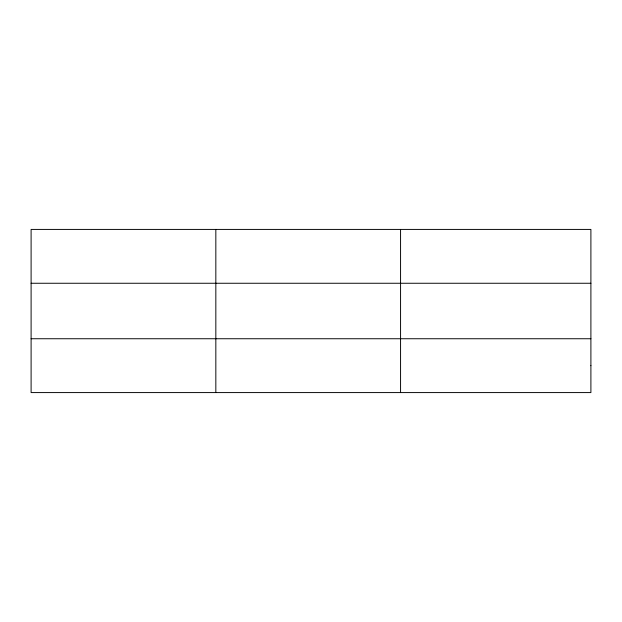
<?xml version="1.0" encoding="UTF-8"?>
<svg xmlns="http://www.w3.org/2000/svg" width="622" height="622" viewBox="0 0 622 622"><rect width="100%" height="100%" fill="white"/><g stroke="black" fill="none" stroke-linecap="round" stroke-linejoin="round"><path stroke-width="0.93" d="M215.834 229.417L215.834 392.583M400.568 229.417L400.568 392.583M31.1 283.259L590.9 283.259M31.1 338.741L590.9 338.741M590.9 365.658L590.9 392.583L31.1 392.583L31.1 229.417L590.9 229.417L590.9 365.658"/></g></svg>
